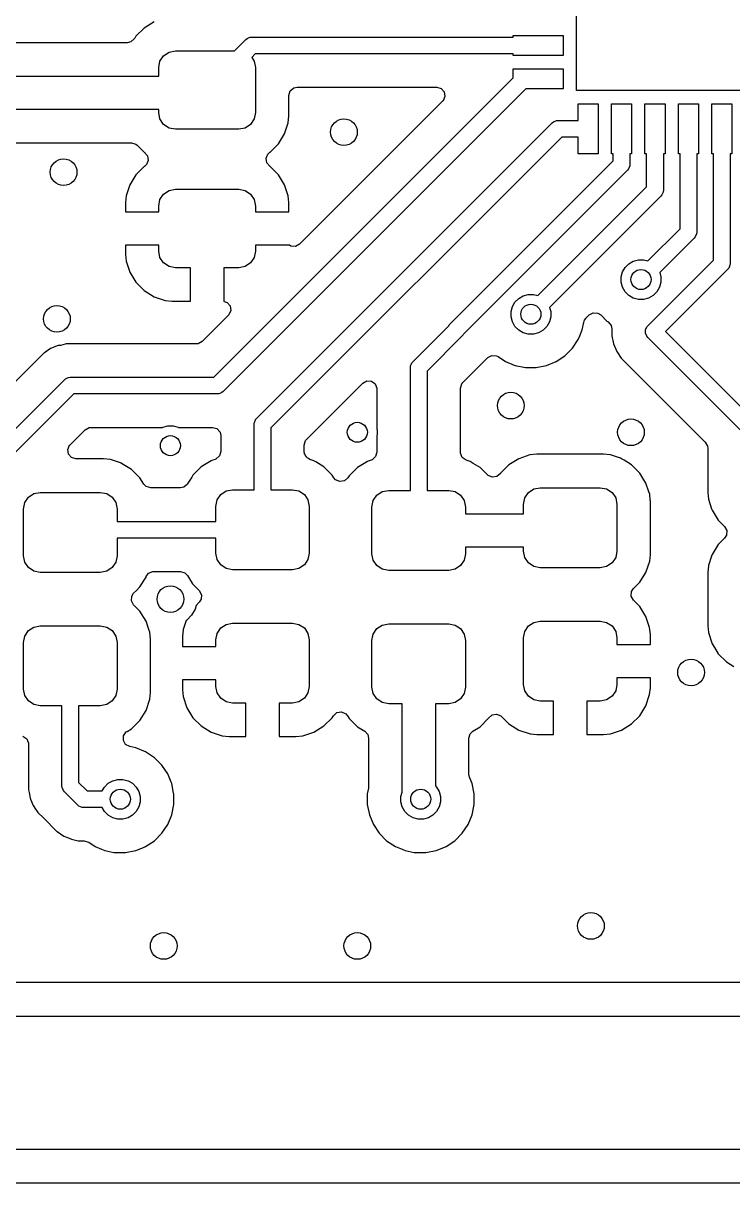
# Model space of a CAD drawing. Extents: x 2.03 to 8.88, y -5.74 to -2.97.
# Drawn here: x 7.098 to 7.517, y -4.439 to -3.755 of the extents above; entities that cross this region are included whole.
import ezdxf

# ---------------------------------------------------------------- set-up
doc = ezdxf.new("R2010")
doc.units = 0
doc.header["$MEASUREMENT"] = 0
doc.layers.add('BLACK', color=7, linetype='CONTINUOUS')

msp = doc.modelspace()

# ---------------------------------------------------------------- linework, layer by layer
at = {"layer": 'BLACK', "linetype": 'CONTINUOUS'}
for p, q in [((7.42461, -3.79429), (7.42461, -3.68209)), ((7.17542, -3.75385), (7.16954, -3.75747)), ((7.16376, -3.7638), (7.16172, -3.76564)), ((7.16402, -3.76339), (7.16376, -3.7638)), ((7.16466, -3.76236), (7.16402, -3.76339)), ((7.16954, -3.75747), (7.16466, -3.76236)), ((7.16466, -3.76236), (7.16466, -3.76236)), ((7.22959, -3.76424), (7.23034, -3.76362)), ((7.23034, -3.76362), (7.23159, -3.76311)), ((7.23034, -3.76362), (7.23034, -3.76362)), ((7.23159, -3.76311), (7.23211, -3.76289)), ((7.23211, -3.76289), (7.23307, -3.7628)), ((7.23211, -3.76289), (7.23211, -3.76289)), ((7.23307, -3.7628), (7.3872, -3.7628)), ((7.3872, -3.7628), (7.3872, -3.76181)), ((7.3872, -3.76181), (7.41673, -3.76181)), ((7.41673, -3.76181), (7.41673, -3.77362)), ((7.15961, -3.76612), (7.06874, -3.76612)), ((7.16172, -3.76564), (7.15961, -3.76612)), ((7.18423, -3.77171), (7.18799, -3.77096)), ((7.18799, -3.77096), (7.22286, -3.77096)), ((7.22286, -3.77096), (7.22959, -3.76424)), ((7.17815, -3.78081), (7.1789, -3.77704)), ((7.1789, -3.77704), (7.18103, -3.77385)), ((7.18103, -3.77385), (7.18423, -3.77171)), ((7.23511, -3.77264), (7.23297, -3.77477)), ((7.23297, -3.77477), (7.23449, -3.77704)), ((7.23449, -3.77704), (7.23524, -3.78081)), ((7.3872, -3.77264), (7.23511, -3.77264)), ((7.3872, -3.77362), (7.3872, -3.77264)), ((7.41673, -3.77362), (7.3872, -3.77362)), ((7.17815, -3.78583), (7.17815, -3.78081)), ((7.23524, -3.78081), (7.23524, -3.80738)), ((7.3872, -3.78694), (7.3872, -3.7815)), ((7.3872, -3.7815), (7.41673, -3.7815)), ((7.41673, -3.7815), (7.41673, -3.79331)), ((7.0502, -3.78583), (7.17815, -3.78583)), ((7.21056, -3.96358), (7.3872, -3.78694)), ((7.39475, -3.79331), (7.21608, -3.97198)), ((7.25494, -3.79722), (7.25572, -3.79459)), ((7.25494, -3.80935), (7.25494, -3.79722)), ((7.25572, -3.79459), (7.25779, -3.79278)), ((7.25779, -3.79278), (7.25982, -3.79234)), ((7.25982, -3.79234), (7.34215, -3.79234)), ((7.34215, -3.79234), (7.34479, -3.79312)), ((7.34479, -3.79312), (7.34659, -3.7952)), ((7.34698, -3.79792), (7.34584, -3.80042)), ((7.34659, -3.7952), (7.34698, -3.79792)), ((7.41673, -3.79331), (7.39475, -3.79331)), ((7.53681, -3.79429), (7.42461, -3.79429)), ((7.3456, -3.80068), (7.26124, -3.88504)), ((7.34584, -3.80042), (7.3456, -3.80068)), ((7.42559, -3.81201), (7.42559, -3.80217)), ((7.42559, -3.80217), (7.4374, -3.80217)), ((7.4374, -3.80217), (7.4374, -3.83169)), ((7.44528, -3.83169), (7.44528, -3.80217)), ((7.44528, -3.80217), (7.45709, -3.80217)), ((7.45709, -3.80217), (7.45709, -3.83169)), ((7.46496, -3.83169), (7.46496, -3.80217)), ((7.46496, -3.80217), (7.47677, -3.80217)), ((7.47677, -3.80217), (7.47677, -3.83169)), ((7.48465, -3.83169), (7.48465, -3.80217)), ((7.48465, -3.80217), (7.49646, -3.80217)), ((7.49646, -3.80217), (7.49646, -3.83169)), ((7.50433, -3.83169), (7.50433, -3.80217)), ((7.50433, -3.80217), (7.51614, -3.80217)), ((7.51614, -3.80217), (7.51614, -3.83169)), ((7.17815, -3.80551), (7.0502, -3.80551)), ((7.17815, -3.80738), (7.17815, -3.80551)), ((7.1789, -3.81115), (7.17815, -3.80738)), ((7.18103, -3.81434), (7.1789, -3.81115)), ((7.23449, -3.81115), (7.23235, -3.81434)), ((7.23524, -3.80738), (7.23449, -3.81115)), ((7.25453, -3.8134), (7.25494, -3.80935)), ((7.41282, -3.8121), (7.41378, -3.81201)), ((7.41378, -3.81201), (7.42559, -3.81201)), ((7.18423, -3.81648), (7.18103, -3.81434)), ((7.18799, -3.81722), (7.18423, -3.81648)), ((7.22539, -3.81722), (7.18799, -3.81722)), ((7.22916, -3.81648), (7.22539, -3.81722)), ((7.23235, -3.81434), (7.22916, -3.81648)), ((7.23589, -3.98786), (7.4103, -3.81345)), ((7.25235, -3.81995), (7.25453, -3.8134)), ((7.4103, -3.81345), (7.41105, -3.81284)), ((7.41105, -3.81284), (7.41244, -3.81226)), ((7.41105, -3.81284), (7.41105, -3.81284)), ((7.41244, -3.81226), (7.41282, -3.8121)), ((7.41282, -3.8121), (7.41282, -3.8121)), ((7.06633, -3.82522), (7.16202, -3.82522)), ((7.16202, -3.82522), (7.16466, -3.82599)), ((7.41582, -3.82185), (7.24429, -3.99338)), ((7.24873, -3.82583), (7.25235, -3.81995)), ((7.42559, -3.82185), (7.41582, -3.82185)), ((7.42559, -3.83169), (7.42559, -3.82185)), ((7.16466, -3.82599), (7.16547, -3.82665)), ((7.16547, -3.82665), (7.16954, -3.83072)), ((7.16954, -3.83072), (7.16954, -3.83072)), ((7.16954, -3.83072), (7.16967, -3.8308)), ((7.16967, -3.8308), (7.16974, -3.83088)), ((7.16974, -3.83088), (7.16976, -3.83089)), ((7.16976, -3.83089), (7.16976, -3.8309)), ((7.16976, -3.8309), (7.17151, -3.83284)), ((7.24143, -3.83435), (7.24253, -3.83182)), ((7.24253, -3.83182), (7.24371, -3.8308)), ((7.24371, -3.8308), (7.24384, -3.83072)), ((7.24384, -3.83072), (7.24873, -3.82583)), ((7.4374, -3.83169), (7.42559, -3.83169)), ((7.44626, -3.83169), (7.44528, -3.83169)), ((7.44626, -3.83576), (7.44626, -3.83169)), ((7.45709, -3.83169), (7.4561, -3.83169)), ((7.4561, -3.83169), (7.4561, -3.8378)), ((7.46594, -3.83169), (7.46496, -3.83169)), ((7.46594, -3.85111), (7.46594, -3.83169)), ((7.47677, -3.83169), (7.47579, -3.83169)), ((7.47579, -3.83169), (7.47579, -3.85315)), ((7.48563, -3.83169), (7.48465, -3.83169)), ((7.48563, -3.87591), (7.48563, -3.83169)), ((7.49646, -3.83169), (7.49547, -3.83169)), ((7.49547, -3.83169), (7.49547, -3.87795)), ((7.50531, -3.83169), (7.50433, -3.83169)), ((7.50531, -3.89442), (7.50531, -3.83169)), ((7.51614, -3.83169), (7.51516, -3.83169)), ((7.51516, -3.83169), (7.51516, -3.89646)), ((7.16955, -3.83918), (7.16467, -3.84406)), ((7.16967, -3.83911), (7.16955, -3.83918)), ((7.16955, -3.83918), (7.16955, -3.83918)), ((7.17086, -3.83808), (7.16967, -3.83911)), ((7.17195, -3.83556), (7.17086, -3.83808)), ((7.17151, -3.83284), (7.17195, -3.83556)), ((7.24187, -3.83706), (7.24143, -3.83435)), ((7.24361, -3.839), (7.24187, -3.83706)), ((7.24365, -3.83904), (7.24361, -3.839)), ((7.24361, -3.839), (7.24361, -3.839)), ((7.24371, -3.83911), (7.24365, -3.83904)), ((7.24383, -3.83918), (7.24371, -3.83911)), ((7.24871, -3.84406), (7.24383, -3.83918)), ((7.24383, -3.83918), (7.24383, -3.83918)), ((7.35006, -3.93195), (7.44626, -3.83576)), ((7.45601, -3.83876), (7.45527, -3.84053)), ((7.4561, -3.8378), (7.45601, -3.83876)), ((7.16467, -3.84406), (7.16105, -3.84994)), ((7.25234, -3.84994), (7.24871, -3.84406)), ((7.45466, -3.84128), (7.35782, -3.93812)), ((7.45527, -3.84053), (7.45466, -3.84128)), ((7.16105, -3.84994), (7.15888, -3.85649)), ((7.16105, -3.84994), (7.16105, -3.84994)), ((7.18423, -3.85341), (7.18799, -3.85266)), ((7.18799, -3.85266), (7.22539, -3.85266)), ((7.22539, -3.85266), (7.22916, -3.85341)), ((7.25451, -3.85649), (7.25234, -3.84994)), ((7.25234, -3.84994), (7.25234, -3.84994)), ((7.40171, -3.91535), (7.46594, -3.85111)), ((7.15888, -3.85649), (7.15846, -3.86053)), ((7.15888, -3.85649), (7.15888, -3.85649)), ((7.17815, -3.8625), (7.1789, -3.85873)), ((7.1789, -3.85873), (7.18103, -3.85554)), ((7.18103, -3.85554), (7.18423, -3.85341)), ((7.22916, -3.85341), (7.23235, -3.85554)), ((7.23235, -3.85554), (7.23449, -3.85873)), ((7.23449, -3.85873), (7.23524, -3.8625)), ((7.25492, -3.86053), (7.25451, -3.85649)), ((7.47435, -3.85663), (7.40867, -3.92231)), ((7.47496, -3.85588), (7.47435, -3.85663)), ((7.47558, -3.85438), (7.47496, -3.85588)), ((7.47496, -3.85588), (7.47496, -3.85588)), ((7.47569, -3.85411), (7.47558, -3.85438)), ((7.47579, -3.85315), (7.47569, -3.85411)), ((7.47569, -3.85411), (7.47569, -3.85411)), ((7.15846, -3.86053), (7.15846, -3.86594)), ((7.15846, -3.86594), (7.17815, -3.86594)), ((7.17815, -3.86594), (7.17815, -3.8625)), ((7.23524, -3.8625), (7.23524, -3.86594)), ((7.23524, -3.86594), (7.25492, -3.86594)), ((7.25492, -3.86594), (7.25492, -3.86053)), ((7.25492, -3.86053), (7.25492, -3.86053)), ((7.46667, -3.89487), (7.48563, -3.87591)), ((7.49538, -3.87891), (7.49464, -3.88069)), ((7.49547, -3.87795), (7.49538, -3.87891)), ((7.17815, -3.88563), (7.15846, -3.88563)), ((7.15846, -3.88563), (7.15846, -3.89104)), ((7.17815, -3.88907), (7.17815, -3.88563)), ((7.25525, -3.88563), (7.23524, -3.88563)), ((7.23524, -3.88563), (7.23524, -3.88907)), ((7.25608, -3.88616), (7.25525, -3.88563)), ((7.25882, -3.88636), (7.25608, -3.88616)), ((7.26124, -3.88504), (7.25882, -3.88636)), ((7.49403, -3.88143), (7.47363, -3.90183)), ((7.49464, -3.88069), (7.49403, -3.88143)), ((7.15846, -3.89104), (7.15888, -3.89509)), ((7.1789, -3.89284), (7.17815, -3.88907)), ((7.18103, -3.89603), (7.1789, -3.89284)), ((7.23449, -3.89284), (7.23235, -3.89603)), ((7.23524, -3.88907), (7.23449, -3.89284)), ((7.15888, -3.89509), (7.16105, -3.90164)), ((7.18423, -3.89817), (7.18103, -3.89603)), ((7.18799, -3.89892), (7.18423, -3.89817)), ((7.19685, -3.89892), (7.18799, -3.89892)), ((7.19685, -3.9186), (7.19685, -3.89892)), ((7.22539, -3.89892), (7.21654, -3.89892)), ((7.21654, -3.89892), (7.21654, -3.9186)), ((7.22916, -3.89817), (7.22539, -3.89892)), ((7.23235, -3.89603), (7.22916, -3.89817)), ((7.45169, -3.90139), (7.45323, -3.89872)), ((7.45323, -3.89872), (7.45541, -3.89654)), ((7.45541, -3.89654), (7.45808, -3.89499)), ((7.45808, -3.89499), (7.46106, -3.8942)), ((7.46106, -3.8942), (7.46414, -3.8942)), ((7.46414, -3.8942), (7.46667, -3.89487)), ((7.4666, -3.93313), (7.50531, -3.89442)), ((7.51372, -3.89994), (7.47704, -3.93661)), ((7.51433, -3.89919), (7.51372, -3.89994)), ((7.51506, -3.89742), (7.51433, -3.89919)), ((7.51516, -3.89646), (7.51506, -3.89742)), ((7.51506, -3.89742), (7.51506, -3.89742)), ((7.16105, -3.90164), (7.16105, -3.90164)), ((7.16105, -3.90164), (7.16467, -3.90751)), ((7.16467, -3.90751), (7.16955, -3.91239)), ((7.45089, -3.90436), (7.45169, -3.90139)), ((7.45089, -3.90745), (7.45089, -3.90436)), ((7.45169, -3.91043), (7.45089, -3.90745)), ((7.47431, -3.90745), (7.47351, -3.91043)), ((7.47363, -3.90183), (7.47431, -3.90436)), ((7.47431, -3.90436), (7.47431, -3.90745)), ((7.16955, -3.91239), (7.17543, -3.91602)), ((7.39312, -3.91547), (7.3961, -3.91467)), ((7.3961, -3.91467), (7.39918, -3.91467)), ((7.39918, -3.91467), (7.40171, -3.91535)), ((7.45323, -3.9131), (7.45169, -3.91043)), ((7.45541, -3.91528), (7.45323, -3.9131)), ((7.47197, -3.9131), (7.46979, -3.91528)), ((7.47351, -3.91043), (7.47197, -3.9131)), ((7.17543, -3.91602), (7.17543, -3.91602)), ((7.17543, -3.91602), (7.18198, -3.91819)), ((7.18198, -3.91819), (7.18198, -3.91819)), ((7.18198, -3.91819), (7.18602, -3.9186)), ((7.18602, -3.9186), (7.19685, -3.9186)), ((7.19685, -3.9186), (7.19685, -3.9186)), ((7.21654, -3.9186), (7.2168, -3.91887)), ((7.2168, -3.91887), (7.21853, -3.91938)), ((7.21853, -3.91938), (7.22033, -3.92146)), ((7.22033, -3.92146), (7.22072, -3.92418)), ((7.38673, -3.92186), (7.38827, -3.91919)), ((7.38827, -3.91919), (7.39045, -3.91701)), ((7.39045, -3.91701), (7.39312, -3.91547)), ((7.45808, -3.91682), (7.45541, -3.91528)), ((7.46106, -3.91762), (7.45808, -3.91682)), ((7.46414, -3.91762), (7.46106, -3.91762)), ((7.46712, -3.91682), (7.46414, -3.91762)), ((7.46979, -3.91528), (7.46712, -3.91682)), ((7.21934, -3.92694), (7.20383, -3.94245)), ((7.21958, -3.92668), (7.21934, -3.92694)), ((7.22072, -3.92418), (7.21958, -3.92668)), ((7.38593, -3.92484), (7.38673, -3.92186)), ((7.38593, -3.92792), (7.38593, -3.92484)), ((7.38673, -3.9309), (7.38593, -3.92792)), ((7.40935, -3.92792), (7.40855, -3.9309)), ((7.40867, -3.92231), (7.40935, -3.92484)), ((7.40935, -3.92484), (7.40935, -3.92792)), ((7.43015, -3.92869), (7.43203, -3.92681)), ((7.43203, -3.92681), (7.43444, -3.92549)), ((7.43444, -3.92549), (7.43719, -3.92569)), ((7.43719, -3.92569), (7.43893, -3.92681)), ((7.43893, -3.92681), (7.44251, -3.93039)), ((7.32802, -3.95439), (7.34927, -3.93314)), ((7.34927, -3.93314), (7.34945, -3.9327)), ((7.34945, -3.9327), (7.35006, -3.93195)), ((7.34945, -3.9327), (7.34945, -3.9327)), ((7.38827, -3.93357), (7.38673, -3.9309)), ((7.39045, -3.93575), (7.38827, -3.93357)), ((7.40701, -3.93357), (7.40483, -3.93575)), ((7.40855, -3.9309), (7.40701, -3.93357)), ((7.42794, -3.93557), (7.42881, -3.93119)), ((7.42881, -3.93119), (7.42916, -3.93053)), ((7.42916, -3.93053), (7.42932, -3.92981)), ((7.42932, -3.92981), (7.43005, -3.92882)), ((7.43005, -3.92882), (7.43009, -3.92875)), ((7.43009, -3.92875), (7.43015, -3.92869)), ((7.44251, -3.93039), (7.44251, -3.93039)), ((7.44251, -3.93039), (7.44328, -3.9309)), ((7.44328, -3.9309), (7.44505, -3.93301)), ((7.44505, -3.93301), (7.44545, -3.93496)), ((7.44545, -3.93496), (7.44545, -3.93904)), ((7.46525, -3.93565), (7.46599, -3.93388)), ((7.46599, -3.93388), (7.4666, -3.93313)), ((7.35702, -3.93931), (7.33642, -3.95991)), ((7.35764, -3.93856), (7.35702, -3.93931)), ((7.35782, -3.93812), (7.35764, -3.93856)), ((7.39312, -3.93729), (7.39045, -3.93575)), ((7.3961, -3.93809), (7.39312, -3.93729)), ((7.39918, -3.93809), (7.3961, -3.93809)), ((7.40216, -3.93729), (7.39918, -3.93809)), ((7.40483, -3.93575), (7.40216, -3.93729)), ((7.42212, -3.94647), (7.42557, -3.94131)), ((7.42557, -3.94131), (7.4256, -3.94124)), ((7.4256, -3.94124), (7.42651, -3.93904)), ((7.42651, -3.93904), (7.42794, -3.93557)), ((7.44545, -3.93904), (7.4464, -3.9438)), ((7.46525, -3.93757), (7.46525, -3.93565)), ((7.46599, -3.93935), (7.46525, -3.93757)), ((7.4666, -3.94009), (7.46599, -3.93935)), ((7.52333, -3.99682), (7.4666, -3.94009)), ((7.47704, -3.93661), (7.53255, -3.99213)), ((7.11432, -3.94668), (7.11074, -3.94907)), ((7.1188, -3.94482), (7.11432, -3.94668)), ((7.11919, -3.94475), (7.1188, -3.94482)), ((7.12017, -3.94475), (7.11919, -3.94475)), ((7.12298, -3.94399), (7.12017, -3.94475)), ((7.12356, -3.94388), (7.12298, -3.94399)), ((7.20038, -3.94388), (7.12356, -3.94388)), ((7.20141, -3.94377), (7.20038, -3.94388)), ((7.20383, -3.94245), (7.20141, -3.94377)), ((7.41773, -3.95086), (7.42212, -3.94647)), ((7.4464, -3.9438), (7.4464, -3.9438)), ((7.4464, -3.9438), (7.44826, -3.94828)), ((7.44826, -3.94828), (7.44826, -3.94828)), ((7.44826, -3.94828), (7.45095, -3.95231)), ((7.11029, -3.94938), (7.04881, -4.01085)), ((7.11074, -3.94907), (7.11029, -3.94938)), ((7.11029, -3.94938), (7.11029, -3.94938)), ((7.11074, -3.94907), (7.11074, -3.94907)), ((7.327, -3.95611), (7.3274, -3.95514)), ((7.3274, -3.95514), (7.32802, -3.95439)), ((7.3274, -3.95514), (7.3274, -3.95514)), ((7.36454, -3.95965), (7.37219, -3.952)), ((7.37219, -3.952), (7.37461, -3.95069)), ((7.37461, -3.95069), (7.37735, -3.95088)), ((7.37735, -3.95088), (7.37836, -3.9514)), ((7.37836, -3.9514), (7.38271, -3.95431)), ((7.38271, -3.95431), (7.38271, -3.95431)), ((7.38271, -3.95431), (7.38786, -3.95644)), ((7.40683, -3.95668), (7.41257, -3.95431)), ((7.41257, -3.95431), (7.41773, -3.95086)), ((7.45095, -3.95231), (7.45095, -3.95231)), ((7.45095, -3.95231), (7.50052, -4.00188)), ((7.32657, -3.95787), (7.32667, -3.95691)), ((7.32657, -4.03031), (7.32657, -3.95787)), ((7.32667, -3.95691), (7.3267, -3.95685)), ((7.3267, -3.95685), (7.327, -3.95611)), ((7.33642, -3.95991), (7.33642, -4.03031)), ((7.35755, -3.96664), (7.36454, -3.95965)), ((7.38786, -3.95644), (7.38844, -3.95668)), ((7.38844, -3.95668), (7.39453, -3.95789)), ((7.39453, -3.95789), (7.39453, -3.95789)), ((7.39453, -3.95789), (7.39453, -3.95789)), ((7.39453, -3.95789), (7.40074, -3.95789)), ((7.40074, -3.95789), (7.40683, -3.95668)), ((7.40074, -3.95789), (7.40074, -3.95789)), ((7.05554, -4.03199), (7.1225, -3.96502)), ((7.1225, -3.96502), (7.12325, -3.96441)), ((7.12325, -3.96441), (7.12429, -3.96398)), ((7.12325, -3.96441), (7.12325, -3.96441)), ((7.12429, -3.96398), (7.12502, -3.96368)), ((7.12502, -3.96368), (7.12598, -3.96358)), ((7.12502, -3.96368), (7.12502, -3.96368)), ((7.12598, -3.96358), (7.21056, -3.96358)), ((7.26543, -4.00011), (7.29854, -3.967)), ((7.29854, -3.967), (7.30095, -3.96568)), ((7.30095, -3.96568), (7.30369, -3.96588)), ((7.30369, -3.96588), (7.3059, -3.96753)), ((7.3059, -3.96753), (7.30686, -3.9701)), ((7.35612, -3.9701), (7.3569, -3.96746)), ((7.3569, -3.96746), (7.35755, -3.96664)), ((7.12802, -3.97343), (7.06753, -4.03391)), ((7.2126, -3.97343), (7.12802, -3.97343)), ((7.21356, -3.97333), (7.2126, -3.97343)), ((7.2141, -3.9731), (7.21356, -3.97333)), ((7.21356, -3.97333), (7.21356, -3.97333)), ((7.21533, -3.9726), (7.2141, -3.9731)), ((7.21608, -3.97198), (7.21533, -3.9726)), ((7.21533, -3.9726), (7.21533, -3.9726)), ((7.30686, -3.9701), (7.30687, -3.97045)), ((7.30687, -3.97045), (7.30687, -3.99409)), ((7.35612, -4.00779), (7.35612, -3.9701)), ((7.23455, -3.99035), (7.23495, -3.98939)), ((7.23495, -3.98939), (7.23528, -3.9886)), ((7.23528, -3.9886), (7.23589, -3.98786)), ((7.23528, -3.9886), (7.23528, -3.9886)), ((7.12586, -4.00346), (7.13475, -3.99456)), ((7.13475, -3.99456), (7.13717, -3.99324)), ((7.13717, -3.99324), (7.13821, -3.99313)), ((7.13821, -3.99313), (7.18034, -3.99313)), ((7.18034, -3.99313), (7.18052, -3.99303)), ((7.18052, -3.99303), (7.1835, -3.99223)), ((7.1835, -3.99223), (7.18658, -3.99223)), ((7.18658, -3.99223), (7.18956, -3.99303)), ((7.18956, -3.99303), (7.18974, -3.99313)), ((7.18974, -3.99313), (7.20986, -3.99313)), ((7.20986, -3.99313), (7.2125, -3.9939)), ((7.2125, -3.9939), (7.2143, -3.99598)), ((7.2143, -3.99598), (7.21474, -3.99801)), ((7.23445, -3.99134), (7.23454, -3.99038)), ((7.23445, -4.02992), (7.23445, -3.99134)), ((7.23454, -3.99038), (7.23455, -3.99035)), ((7.24429, -3.99338), (7.24429, -4.02992)), ((7.30687, -3.99409), (7.30699, -3.99452)), ((7.30699, -3.99452), (7.30699, -3.9976)), ((7.12562, -4.00371), (7.12586, -4.00346)), ((7.21474, -3.99801), (7.21474, -4.0074)), ((7.264, -4.00356), (7.26477, -4.00092)), ((7.264, -4.0074), (7.264, -4.00356)), ((7.26477, -4.00092), (7.26543, -4.00011)), ((7.30699, -3.9976), (7.30687, -3.99804)), ((7.30687, -3.99804), (7.30687, -4.00779)), ((7.50052, -4.00188), (7.50184, -4.0043)), ((7.12448, -4.00621), (7.12562, -4.00371)), ((7.12487, -4.00894), (7.12448, -4.00621)), ((7.12667, -4.01102), (7.12487, -4.00894)), ((7.21397, -4.01004), (7.21189, -4.01184)), ((7.21474, -4.0074), (7.21397, -4.01004)), ((7.26402, -4.00793), (7.264, -4.0074)), ((7.2641, -4.0081), (7.26402, -4.00793)), ((7.26419, -4.00878), (7.2641, -4.0081)), ((7.26471, -4.00958), (7.26419, -4.00878)), ((7.26508, -4.01047), (7.26471, -4.00958)), ((7.26544, -4.01072), (7.26508, -4.01047)), ((7.3061, -4.01043), (7.30402, -4.01224)), ((7.30687, -4.00779), (7.3061, -4.01043)), ((7.35615, -4.00832), (7.35612, -4.00779)), ((7.35721, -4.01086), (7.35615, -4.00832)), ((7.39713, -4.00945), (7.39058, -4.01162)), ((7.40118, -4.00904), (7.39713, -4.00945)), ((7.39713, -4.00945), (7.39713, -4.00945)), ((7.44055, -4.00904), (7.40118, -4.00904)), ((7.40118, -4.00904), (7.40118, -4.00904)), ((7.4446, -4.00945), (7.44055, -4.00904)), ((7.45048, -4.0114), (7.4446, -4.00945)), ((7.4446, -4.00945), (7.4446, -4.00945)), ((7.50184, -4.0043), (7.50195, -4.00533)), ((7.50195, -4.00533), (7.50195, -4.0315)), ((7.12931, -4.01179), (7.12667, -4.01102)), ((7.14567, -4.01179), (7.12931, -4.01179)), ((7.14972, -4.0122), (7.14567, -4.01179)), ((7.14567, -4.01179), (7.14567, -4.01179)), ((7.15622, -4.01436), (7.14972, -4.0122)), ((7.14972, -4.0122), (7.14972, -4.0122)), ((7.15627, -4.01438), (7.15622, -4.01436)), ((7.15726, -4.01498), (7.15627, -4.01438)), ((7.15627, -4.01438), (7.15627, -4.01438)), ((7.16215, -4.018), (7.15726, -4.01498)), ((7.2032, -4.01643), (7.19832, -4.02131)), ((7.20908, -4.0128), (7.2032, -4.01643)), ((7.21011, -4.01246), (7.20908, -4.0128)), ((7.20908, -4.0128), (7.20908, -4.0128)), ((7.2114, -4.01203), (7.21011, -4.01246)), ((7.21189, -4.01184), (7.2114, -4.01203)), ((7.26568, -4.01109), (7.26544, -4.01072)), ((7.26655, -4.01149), (7.26568, -4.01109)), ((7.26734, -4.01203), (7.26655, -4.01149)), ((7.26966, -4.0128), (7.26734, -4.01203)), ((7.27075, -4.01348), (7.26966, -4.0128)), ((7.26966, -4.0128), (7.26966, -4.0128)), ((7.26966, -4.0128), (7.26966, -4.0128)), ((7.27554, -4.01643), (7.27075, -4.01348)), ((7.28042, -4.02131), (7.27554, -4.01643)), ((7.27554, -4.01643), (7.27554, -4.01643)), ((7.29533, -4.01682), (7.29044, -4.02171)), ((7.30121, -4.0132), (7.29533, -4.01682)), ((7.30174, -4.01302), (7.30121, -4.0132)), ((7.30121, -4.0132), (7.30121, -4.0132)), ((7.30352, -4.01243), (7.30174, -4.01302)), ((7.30402, -4.01224), (7.30352, -4.01243)), ((7.35947, -4.01243), (7.35721, -4.01086)), ((7.36178, -4.0132), (7.35947, -4.01243)), ((7.3637, -4.01438), (7.36178, -4.0132)), ((7.36178, -4.0132), (7.36178, -4.0132)), ((7.36178, -4.0132), (7.36178, -4.0132)), ((7.36766, -4.01682), (7.3637, -4.01438)), ((7.37208, -4.02123), (7.36766, -4.01682)), ((7.36766, -4.01682), (7.36766, -4.01682)), ((7.3847, -4.01525), (7.37981, -4.02013)), ((7.39058, -4.01162), (7.3847, -4.01525)), ((7.39058, -4.01162), (7.39058, -4.01162)), ((7.45115, -4.01162), (7.45048, -4.0114)), ((7.45274, -4.0126), (7.45115, -4.01162)), ((7.45115, -4.01162), (7.45115, -4.01162)), ((7.45703, -4.01525), (7.45274, -4.0126)), ((7.46192, -4.02013), (7.45703, -4.01525)), ((7.16704, -4.02289), (7.16215, -4.018)), ((7.16932, -4.0266), (7.16704, -4.02289)), ((7.1976, -4.02248), (7.19538, -4.02608)), ((7.19832, -4.02131), (7.1976, -4.02248)), ((7.2814, -4.0229), (7.28042, -4.02131)), ((7.28042, -4.02131), (7.28042, -4.02131)), ((7.28243, -4.02408), (7.2814, -4.0229)), ((7.28495, -4.02518), (7.28243, -4.02408)), ((7.28971, -4.0229), (7.28766, -4.02474)), ((7.29044, -4.02171), (7.28971, -4.0229)), ((7.3724, -4.02153), (7.37208, -4.02123)), ((7.37492, -4.02263), (7.3724, -4.02153)), ((7.37764, -4.02218), (7.37492, -4.02263)), ((7.37968, -4.02035), (7.37764, -4.02218)), ((7.37981, -4.02013), (7.37968, -4.02035)), ((7.37981, -4.02013), (7.37981, -4.02013)), ((7.46554, -4.02601), (7.46192, -4.02013)), ((7.17084, -4.02814), (7.16932, -4.0266)), ((7.17348, -4.02892), (7.17084, -4.02814)), ((7.1909, -4.02892), (7.17348, -4.02892)), ((7.19301, -4.02844), (7.1909, -4.02892)), ((7.19506, -4.0266), (7.19301, -4.02844)), ((7.19538, -4.02608), (7.19506, -4.0266)), ((7.21469, -4.0328), (7.21789, -4.03067)), ((7.21789, -4.03067), (7.22165, -4.02992)), ((7.22165, -4.02992), (7.23445, -4.02992)), ((7.24429, -4.02992), (7.25709, -4.02992)), ((7.25709, -4.02992), (7.26085, -4.03067)), ((7.26085, -4.03067), (7.26405, -4.0328)), ((7.28766, -4.02474), (7.28495, -4.02518)), ((7.31001, -4.03106), (7.31378, -4.03031)), ((7.31378, -4.03031), (7.32657, -4.03031)), ((7.33642, -4.03031), (7.34921, -4.03031)), ((7.34921, -4.03031), (7.35298, -4.03106)), ((7.39619, -4.03162), (7.39938, -4.02949)), ((7.39938, -4.02949), (7.40315, -4.02874)), ((7.40315, -4.02874), (7.43858, -4.02874)), ((7.43858, -4.02874), (7.44235, -4.02949)), ((7.44235, -4.02949), (7.44554, -4.03162)), ((7.46723, -4.0311), (7.46554, -4.02601)), ((7.09843, -4.04134), (7.09917, -4.03757)), ((7.09917, -4.03757), (7.10131, -4.03438)), ((7.10131, -4.03438), (7.1045, -4.03225)), ((7.1045, -4.03225), (7.10827, -4.0315)), ((7.10827, -4.0315), (7.1437, -4.0315)), ((7.1437, -4.0315), (7.14747, -4.03225)), ((7.14747, -4.03225), (7.15066, -4.03438)), ((7.15066, -4.03438), (7.15279, -4.03757)), ((7.15279, -4.03757), (7.15354, -4.04134)), ((7.21181, -4.03976), (7.21256, -4.036)), ((7.21256, -4.036), (7.21469, -4.0328)), ((7.26405, -4.0328), (7.26618, -4.036)), ((7.26618, -4.036), (7.26693, -4.03976)), ((7.30394, -4.04016), (7.30469, -4.03639)), ((7.30469, -4.03639), (7.30682, -4.0332)), ((7.30682, -4.0332), (7.31001, -4.03106)), ((7.35298, -4.03106), (7.35617, -4.0332)), ((7.35617, -4.0332), (7.35831, -4.03639)), ((7.35831, -4.03639), (7.35906, -4.04016)), ((7.39331, -4.03858), (7.39406, -4.03482)), ((7.39406, -4.03482), (7.39619, -4.03162)), ((7.44554, -4.03162), (7.44768, -4.03482)), ((7.44768, -4.03482), (7.44843, -4.03858)), ((7.46772, -4.03257), (7.46723, -4.0311)), ((7.46808, -4.03608), (7.46772, -4.03257)), ((7.46772, -4.03257), (7.46772, -4.03257)), ((7.46813, -4.03661), (7.46808, -4.03608)), ((7.46813, -4.06811), (7.46813, -4.03661)), ((7.50195, -4.0315), (7.50195, -4.0315)), ((7.50195, -4.0315), (7.50236, -4.03554)), ((7.50236, -4.03554), (7.50236, -4.03554)), ((7.50236, -4.03554), (7.50423, -4.04118)), ((7.09843, -4.0689), (7.09843, -4.04134)), ((7.15354, -4.04134), (7.15354, -4.04862)), ((7.21181, -4.04862), (7.21181, -4.03976)), ((7.26693, -4.03976), (7.26693, -4.06732)), ((7.30394, -4.06772), (7.30394, -4.04016)), ((7.35906, -4.04016), (7.35906, -4.04409)), ((7.35906, -4.04409), (7.39331, -4.04409)), ((7.39331, -4.04409), (7.39331, -4.03858)), ((7.44843, -4.03858), (7.44843, -4.06614)), ((7.50423, -4.04118), (7.50453, -4.0421)), ((7.50453, -4.0421), (7.50816, -4.04798)), ((7.15354, -4.04862), (7.21181, -4.04862)), ((7.50816, -4.04798), (7.50816, -4.04798)), ((7.50816, -4.04798), (7.51185, -4.05167)), ((7.51185, -4.05167), (7.51317, -4.05408)), ((7.51297, -4.05682), (7.51185, -4.05857)), ((7.51317, -4.05408), (7.51297, -4.05682)), ((7.21181, -4.05846), (7.15354, -4.05846)), ((7.15354, -4.05846), (7.15354, -4.0689)), ((7.21181, -4.06732), (7.21181, -4.05846)), ((7.39331, -4.06378), (7.35906, -4.06378)), ((7.35906, -4.06378), (7.35906, -4.06772)), ((7.39331, -4.06614), (7.39331, -4.06378)), ((7.50816, -4.06226), (7.50453, -4.06814)), ((7.51185, -4.05857), (7.50816, -4.06226)), ((7.09917, -4.07266), (7.09843, -4.0689)), ((7.15354, -4.0689), (7.15279, -4.07266)), ((7.21256, -4.07109), (7.21181, -4.06732)), ((7.21469, -4.07428), (7.21256, -4.07109)), ((7.26618, -4.07109), (7.26405, -4.07428)), ((7.26693, -4.06732), (7.26618, -4.07109)), ((7.30469, -4.07148), (7.30394, -4.06772)), ((7.30682, -4.07468), (7.30469, -4.07148)), ((7.35831, -4.07148), (7.35617, -4.07468)), ((7.35906, -4.06772), (7.35831, -4.07148)), ((7.39406, -4.06991), (7.39331, -4.06614)), ((7.39619, -4.0731), (7.39406, -4.06991)), ((7.44768, -4.06991), (7.44554, -4.0731)), ((7.44843, -4.06614), (7.44768, -4.06991)), ((7.46772, -4.07216), (7.46813, -4.06811)), ((7.5042, -4.06914), (7.50236, -4.07469)), ((7.50453, -4.06814), (7.5042, -4.06914)), ((7.50453, -4.06814), (7.50453, -4.06814)), ((7.10131, -4.07586), (7.09917, -4.07266)), ((7.1045, -4.07799), (7.10131, -4.07586)), ((7.10827, -4.07874), (7.1045, -4.07799)), ((7.1437, -4.07874), (7.10827, -4.07874)), ((7.14747, -4.07799), (7.1437, -4.07874)), ((7.15066, -4.07586), (7.14747, -4.07799)), ((7.15279, -4.07266), (7.15066, -4.07586)), ((7.17221, -4.07925), (7.17475, -4.0782)), ((7.17475, -4.0782), (7.17528, -4.07817)), ((7.17528, -4.07817), (7.1909, -4.07817)), ((7.1909, -4.07817), (7.19354, -4.07894)), ((7.19354, -4.07894), (7.19506, -4.08049)), ((7.21789, -4.07642), (7.21469, -4.07428)), ((7.22165, -4.07717), (7.21789, -4.07642)), ((7.25709, -4.07717), (7.22165, -4.07717)), ((7.26085, -4.07642), (7.25709, -4.07717)), ((7.26405, -4.07428), (7.26085, -4.07642)), ((7.31001, -4.07681), (7.30682, -4.07468)), ((7.31378, -4.07756), (7.31001, -4.07681)), ((7.34921, -4.07756), (7.31378, -4.07756)), ((7.35298, -4.07681), (7.34921, -4.07756)), ((7.35617, -4.07468), (7.35298, -4.07681)), ((7.39938, -4.07524), (7.39619, -4.0731)), ((7.40315, -4.07598), (7.39938, -4.07524)), ((7.43858, -4.07598), (7.40315, -4.07598)), ((7.44235, -4.07524), (7.43858, -4.07598)), ((7.44554, -4.0731), (7.44235, -4.07524)), ((7.46192, -4.08459), (7.46554, -4.07871)), ((7.46554, -4.07871), (7.46772, -4.07216)), ((7.50236, -4.07469), (7.50195, -4.07874)), ((7.50195, -4.07874), (7.50195, -4.11024)), ((7.50236, -4.07469), (7.50236, -4.07469)), ((7.50236, -4.07469), (7.50236, -4.07469)), ((7.16704, -4.08735), (7.17066, -4.08147)), ((7.17066, -4.08147), (7.17078, -4.08121)), ((7.17066, -4.08147), (7.17066, -4.08147)), ((7.17078, -4.08121), (7.17084, -4.08124)), ((7.17084, -4.08124), (7.17221, -4.07925)), ((7.19506, -4.08049), (7.19816, -4.08552)), ((7.19816, -4.08552), (7.19832, -4.08577)), ((7.19832, -4.08577), (7.20202, -4.08948)), ((7.45822, -4.08829), (7.46192, -4.08459)), ((7.16223, -4.09278), (7.16335, -4.09104)), ((7.16335, -4.09104), (7.16501, -4.08937)), ((7.16501, -4.08937), (7.16704, -4.08735)), ((7.20202, -4.08948), (7.20334, -4.09189)), ((7.20334, -4.09189), (7.20314, -4.09463)), ((7.4569, -4.09278), (7.45709, -4.09004)), ((7.45709, -4.09004), (7.45822, -4.08829)), ((7.16203, -4.09553), (7.16223, -4.09278)), ((7.16335, -4.09794), (7.16203, -4.09553)), ((7.16704, -4.10163), (7.16335, -4.09794)), ((7.20021, -4.09819), (7.19959, -4.10051)), ((7.20202, -4.09638), (7.20021, -4.09819)), ((7.20314, -4.09463), (7.20202, -4.09638)), ((7.45822, -4.0952), (7.4569, -4.09278)), ((7.4619, -4.09888), (7.45822, -4.0952)), ((7.46553, -4.10476), (7.4619, -4.09888)), ((7.17066, -4.10751), (7.16704, -4.10163)), ((7.19753, -4.10407), (7.19463, -4.10698)), ((7.19959, -4.10051), (7.19753, -4.10407)), ((7.4677, -4.11131), (7.46553, -4.10476)), ((7.46553, -4.10476), (7.46553, -4.10476)), ((7.09917, -4.11631), (7.10131, -4.11312)), ((7.10131, -4.11312), (7.1045, -4.11099)), ((7.1045, -4.11099), (7.10827, -4.11024)), ((7.10827, -4.11024), (7.1437, -4.11024)), ((7.1437, -4.11024), (7.14747, -4.11099)), ((7.14747, -4.11099), (7.15066, -4.11312)), ((7.15066, -4.11312), (7.15279, -4.11631)), ((7.17231, -4.11248), (7.17066, -4.10751)), ((7.17283, -4.11406), (7.17231, -4.11248)), ((7.19254, -4.11249), (7.19213, -4.11654)), ((7.1943, -4.10717), (7.19254, -4.11249)), ((7.19254, -4.11249), (7.19254, -4.11249)), ((7.19463, -4.10698), (7.1943, -4.10717)), ((7.21256, -4.11474), (7.21469, -4.11154)), ((7.21469, -4.11154), (7.21789, -4.10941)), ((7.21789, -4.10941), (7.22165, -4.10866)), ((7.22165, -4.10866), (7.25709, -4.10866)), ((7.25709, -4.10866), (7.26085, -4.10941)), ((7.26085, -4.10941), (7.26405, -4.11154)), ((7.26405, -4.11154), (7.26618, -4.11474)), ((7.30469, -4.11513), (7.30682, -4.11194)), ((7.30682, -4.11194), (7.31001, -4.1098)), ((7.31001, -4.1098), (7.31378, -4.10906)), ((7.31378, -4.10906), (7.34921, -4.10906)), ((7.34921, -4.10906), (7.35298, -4.1098)), ((7.35298, -4.1098), (7.35617, -4.11194)), ((7.35617, -4.11194), (7.35831, -4.11513)), ((7.39406, -4.11356), (7.39619, -4.11036)), ((7.39619, -4.11036), (7.39938, -4.10823)), ((7.39938, -4.10823), (7.40315, -4.10748)), ((7.40315, -4.10748), (7.43858, -4.10748)), ((7.43858, -4.10748), (7.44235, -4.10823)), ((7.44235, -4.10823), (7.44554, -4.11036)), ((7.44554, -4.11036), (7.44768, -4.11356)), ((7.46811, -4.11535), (7.4677, -4.11131)), ((7.50195, -4.11024), (7.50195, -4.11024)), ((7.50195, -4.11024), (7.50236, -4.11428)), ((7.09843, -4.12008), (7.09917, -4.11631)), ((7.15279, -4.11631), (7.15354, -4.12008)), ((7.17325, -4.11811), (7.17283, -4.11406)), ((7.17283, -4.11406), (7.17283, -4.11406)), ((7.17325, -4.13386), (7.17325, -4.11811)), ((7.17325, -4.11811), (7.17325, -4.11811)), ((7.19213, -4.11654), (7.19213, -4.12244)), ((7.21181, -4.1185), (7.21256, -4.11474)), ((7.21181, -4.12244), (7.21181, -4.1185)), ((7.26618, -4.11474), (7.26693, -4.1185)), ((7.26693, -4.1185), (7.26693, -4.14606)), ((7.30394, -4.1189), (7.30469, -4.11513)), ((7.30394, -4.14646), (7.30394, -4.1189)), ((7.35831, -4.11513), (7.35906, -4.1189)), ((7.35906, -4.1189), (7.35906, -4.14646)), ((7.39331, -4.11732), (7.39406, -4.11356)), ((7.39331, -4.14488), (7.39331, -4.11732)), ((7.44768, -4.11356), (7.44843, -4.11732)), ((7.44843, -4.11732), (7.44843, -4.12126)), ((7.46811, -4.11536), (7.46811, -4.11535)), ((7.46811, -4.12126), (7.46811, -4.11536)), ((7.50236, -4.11428), (7.50236, -4.11428)), ((7.50236, -4.11428), (7.50453, -4.12084)), ((7.09843, -4.14764), (7.09843, -4.12008)), ((7.15354, -4.12008), (7.15354, -4.14764)), ((7.19213, -4.12244), (7.21181, -4.12244)), ((7.44843, -4.12126), (7.46811, -4.12126)), ((7.50453, -4.12084), (7.50453, -4.12084)), ((7.50453, -4.12084), (7.50591, -4.12307)), ((7.50591, -4.12307), (7.50816, -4.12672)), ((7.50816, -4.12672), (7.51305, -4.1316)), ((7.51305, -4.1316), (7.51735, -4.13426)), ((7.17325, -4.14803), (7.17325, -4.13386)), ((7.21181, -4.14213), (7.19213, -4.14213)), ((7.19213, -4.14213), (7.19213, -4.14803)), ((7.21181, -4.14606), (7.21181, -4.14213)), ((7.21256, -4.14983), (7.21181, -4.14606)), ((7.26693, -4.14606), (7.26618, -4.14983)), ((7.30469, -4.15022), (7.30394, -4.14646)), ((7.35906, -4.14646), (7.35831, -4.15022)), ((7.39406, -4.14865), (7.39331, -4.14488)), ((7.44843, -4.14488), (7.44768, -4.14865)), ((7.46811, -4.14094), (7.44843, -4.14094)), ((7.44843, -4.14094), (7.44843, -4.14488)), ((7.4677, -4.15089), (7.46811, -4.14685)), ((7.46811, -4.14685), (7.46811, -4.14094)), ((7.46811, -4.14685), (7.46811, -4.14685)), ((7.09917, -4.1514), (7.09843, -4.14764)), ((7.10131, -4.1546), (7.09917, -4.1514)), ((7.15279, -4.1514), (7.15066, -4.1546)), ((7.15354, -4.14764), (7.15279, -4.1514)), ((7.17066, -4.16021), (7.17283, -4.15365)), ((7.17283, -4.15365), (7.17325, -4.14961)), ((7.17325, -4.14961), (7.17325, -4.14803)), ((7.19213, -4.14803), (7.19254, -4.15207)), ((7.19254, -4.15207), (7.19471, -4.15863)), ((7.21469, -4.15302), (7.21256, -4.14983)), ((7.21789, -4.15516), (7.21469, -4.15302)), ((7.26405, -4.15302), (7.26085, -4.15516)), ((7.26618, -4.14983), (7.26405, -4.15302)), ((7.30682, -4.15342), (7.30469, -4.15022)), ((7.31001, -4.15555), (7.30682, -4.15342)), ((7.35617, -4.15342), (7.35298, -4.15555)), ((7.35831, -4.15022), (7.35617, -4.15342)), ((7.39619, -4.15184), (7.39406, -4.14865)), ((7.39938, -4.15398), (7.39619, -4.15184)), ((7.40315, -4.15472), (7.39938, -4.15398)), ((7.44235, -4.15398), (7.43858, -4.15472)), ((7.44554, -4.15184), (7.44235, -4.15398)), ((7.44768, -4.14865), (7.44554, -4.15184)), ((7.46553, -4.15745), (7.4677, -4.15089)), ((7.4677, -4.15089), (7.4677, -4.15089)), ((7.1045, -4.15673), (7.10131, -4.1546)), ((7.10827, -4.15748), (7.1045, -4.15673)), ((7.12106, -4.15748), (7.10827, -4.15748)), ((7.12106, -4.20472), (7.12106, -4.15748)), ((7.1437, -4.15748), (7.13091, -4.15748)), ((7.13091, -4.15748), (7.13091, -4.20269)), ((7.14747, -4.15673), (7.1437, -4.15748)), ((7.15066, -4.1546), (7.14747, -4.15673)), ((7.16704, -4.16609), (7.17066, -4.16021)), ((7.19471, -4.15863), (7.19471, -4.15863)), ((7.19471, -4.15863), (7.19833, -4.1645)), ((7.22165, -4.15591), (7.21789, -4.15516)), ((7.22953, -4.15591), (7.22165, -4.15591)), ((7.22953, -4.17559), (7.22953, -4.15591)), ((7.25709, -4.15591), (7.24921, -4.15591)), ((7.24921, -4.15591), (7.24921, -4.17559)), ((7.26085, -4.15516), (7.25709, -4.15591)), ((7.28319, -4.16146), (7.28591, -4.16102)), ((7.28591, -4.16102), (7.28843, -4.16212)), ((7.31378, -4.1563), (7.31001, -4.15555)), ((7.32165, -4.1563), (7.31378, -4.1563)), ((7.32165, -4.2085), (7.32165, -4.1563)), ((7.34921, -4.1563), (7.34134, -4.1563)), ((7.34134, -4.1563), (7.34134, -4.2047)), ((7.35298, -4.15555), (7.34921, -4.1563)), ((7.41102, -4.15472), (7.40315, -4.15472)), ((7.41102, -4.17441), (7.41102, -4.15472)), ((7.43858, -4.15472), (7.43071, -4.15472)), ((7.43071, -4.15472), (7.43071, -4.17441)), ((7.4619, -4.16332), (7.46553, -4.15745)), ((7.46553, -4.15745), (7.46553, -4.15745)), ((7.16215, -4.17097), (7.16704, -4.16609)), ((7.19833, -4.1645), (7.20321, -4.16938)), ((7.27553, -4.16938), (7.28041, -4.1645)), ((7.28041, -4.1645), (7.28114, -4.1633)), ((7.28114, -4.1633), (7.28319, -4.16146)), ((7.28843, -4.16212), (7.28946, -4.1633)), ((7.28946, -4.1633), (7.29044, -4.16491)), ((7.29044, -4.16491), (7.29533, -4.16979)), ((7.36766, -4.16979), (7.37255, -4.16491)), ((7.37255, -4.16491), (7.37269, -4.16468)), ((7.37269, -4.16468), (7.37473, -4.16284)), ((7.37473, -4.16284), (7.37745, -4.1624)), ((7.37745, -4.1624), (7.37997, -4.16349)), ((7.37997, -4.16349), (7.3803, -4.16379)), ((7.3803, -4.16379), (7.38471, -4.1682)), ((7.45702, -4.1682), (7.4619, -4.16332)), ((7.15743, -4.17516), (7.15903, -4.17293)), ((7.15903, -4.17293), (7.15947, -4.17263)), ((7.15947, -4.17263), (7.16215, -4.17097)), ((7.20321, -4.16938), (7.20909, -4.17301)), ((7.20909, -4.17301), (7.20909, -4.17301)), ((7.20909, -4.17301), (7.21564, -4.17518)), ((7.2631, -4.17518), (7.26965, -4.17301)), ((7.26965, -4.17301), (7.27553, -4.16938)), ((7.26965, -4.17301), (7.26965, -4.17301)), ((7.29533, -4.16979), (7.29963, -4.17244)), ((7.29963, -4.17244), (7.30147, -4.17449)), ((7.30147, -4.17449), (7.30195, -4.1766)), ((7.36104, -4.1766), (7.36182, -4.17396)), ((7.36182, -4.17396), (7.36336, -4.17244)), ((7.36336, -4.17244), (7.36766, -4.16979)), ((7.38471, -4.1682), (7.39059, -4.17183)), ((7.39059, -4.17183), (7.39059, -4.17183)), ((7.39059, -4.17183), (7.39714, -4.174)), ((7.39714, -4.174), (7.39714, -4.174)), ((7.39714, -4.174), (7.40118, -4.17441)), ((7.40118, -4.17441), (7.41102, -4.17441)), ((7.41102, -4.17441), (7.41102, -4.17441)), ((7.43071, -4.17441), (7.44055, -4.17441)), ((7.44055, -4.17441), (7.44459, -4.174)), ((7.44055, -4.17441), (7.44055, -4.17441)), ((7.44459, -4.174), (7.45115, -4.17183)), ((7.45115, -4.17183), (7.45702, -4.1682)), ((7.45115, -4.17183), (7.45115, -4.17183)), ((7.09801, -4.17537), (7.10027, -4.17693)), ((7.10027, -4.17693), (7.10133, -4.17947)), ((7.10133, -4.17947), (7.10136, -4.18)), ((7.10136, -4.18), (7.10136, -4.20715)), ((7.15728, -4.17791), (7.15743, -4.17516)), ((7.15864, -4.1803), (7.15728, -4.17791)), ((7.16108, -4.18157), (7.15864, -4.1803)), ((7.1647, -4.18229), (7.16108, -4.18157)), ((7.21564, -4.17518), (7.21564, -4.17518)), ((7.21564, -4.17518), (7.21969, -4.17559)), ((7.21969, -4.17559), (7.22953, -4.17559)), ((7.22953, -4.17559), (7.22953, -4.17559)), ((7.24921, -4.17559), (7.25905, -4.17559)), ((7.25905, -4.17559), (7.2631, -4.17518)), ((7.25905, -4.17559), (7.25905, -4.17559)), ((7.30195, -4.1766), (7.30195, -4.20506)), ((7.36104, -4.19775), (7.36104, -4.1766)), ((7.17044, -4.18467), (7.1647, -4.18229)), ((7.1647, -4.18229), (7.1647, -4.18229)), ((7.1756, -4.18812), (7.17044, -4.18467)), ((7.17044, -4.18467), (7.17044, -4.18467)), ((7.17999, -4.19251), (7.1756, -4.18812)), ((7.1756, -4.18812), (7.1756, -4.18812)), ((7.18344, -4.19767), (7.17999, -4.19251)), ((7.17999, -4.19251), (7.17999, -4.19251)), ((7.14832, -4.20323), (7.15099, -4.20169)), ((7.15099, -4.20169), (7.15397, -4.20089)), ((7.15397, -4.20089), (7.15705, -4.20089)), ((7.15705, -4.20089), (7.16003, -4.20169)), ((7.16003, -4.20169), (7.1627, -4.20323)), ((7.1855, -4.20264), (7.18344, -4.19767)), ((7.18344, -4.19767), (7.18344, -4.19767)), ((7.36141, -4.19962), (7.36104, -4.19775)), ((7.36296, -4.20335), (7.36141, -4.19962)), ((7.10136, -4.20715), (7.10166, -4.20868)), ((7.10166, -4.20868), (7.1023, -4.21191)), ((7.12116, -4.20568), (7.12106, -4.20472)), ((7.12189, -4.20746), (7.12116, -4.20568)), ((7.1225, -4.2082), (7.12189, -4.20746)), ((7.12189, -4.20746), (7.12189, -4.20746)), ((7.13038, -4.21608), (7.1225, -4.2082)), ((7.13091, -4.20269), (7.1359, -4.20768)), ((7.1359, -4.20768), (7.14483, -4.20768)), ((7.14483, -4.20768), (7.14614, -4.20541)), ((7.14614, -4.20541), (7.14832, -4.20323)), ((7.1627, -4.20323), (7.16488, -4.20541)), ((7.16488, -4.20541), (7.16642, -4.20808)), ((7.16642, -4.20808), (7.16722, -4.21106)), ((7.18582, -4.20341), (7.1855, -4.20264)), ((7.18694, -4.20906), (7.18582, -4.20341)), ((7.30185, -4.20601), (7.30116, -4.20949)), ((7.30195, -4.20506), (7.30185, -4.20601)), ((7.32097, -4.21106), (7.32165, -4.2085)), ((7.34134, -4.2047), (7.34205, -4.20541)), ((7.34205, -4.20541), (7.34359, -4.20808)), ((7.34359, -4.20808), (7.34439, -4.21106)), ((7.36298, -4.20341), (7.36296, -4.20335)), ((7.36419, -4.20949), (7.36298, -4.20341)), ((7.36298, -4.20341), (7.36298, -4.20341)), ((7.1023, -4.21191), (7.1023, -4.21191)), ((7.1023, -4.21191), (7.10251, -4.21241)), ((7.10251, -4.21241), (7.10251, -4.21241)), ((7.10251, -4.21241), (7.10258, -4.21258)), ((7.10258, -4.21258), (7.10416, -4.21639)), ((7.16722, -4.21414), (7.16642, -4.21712)), ((7.16722, -4.21106), (7.16722, -4.21414)), ((7.18582, -4.22179), (7.18703, -4.2157)), ((7.18703, -4.20949), (7.18694, -4.20906)), ((7.18703, -4.2157), (7.18703, -4.20949)), ((7.18703, -4.20949), (7.18703, -4.20949)), ((7.18703, -4.20949), (7.18703, -4.20949)), ((7.30116, -4.20949), (7.30116, -4.2157)), ((7.30116, -4.2157), (7.30237, -4.22179)), ((7.32097, -4.21414), (7.32097, -4.21106)), ((7.32177, -4.21712), (7.32097, -4.21414)), ((7.34439, -4.21414), (7.34359, -4.21712)), ((7.34439, -4.21106), (7.34439, -4.21414)), ((7.36298, -4.22179), (7.36419, -4.2157)), ((7.36419, -4.2157), (7.36419, -4.20949)), ((7.36419, -4.20949), (7.36419, -4.20949)), ((7.36419, -4.20949), (7.36419, -4.20949)), ((7.10416, -4.21639), (7.10551, -4.21841)), ((7.10551, -4.21841), (7.10567, -4.21865)), ((7.10567, -4.21865), (7.10567, -4.21865)), ((7.10567, -4.21865), (7.10686, -4.22042)), ((7.10686, -4.22042), (7.10686, -4.22042)), ((7.10686, -4.22042), (7.10686, -4.22042)), ((7.10686, -4.22042), (7.11029, -4.22385)), ((7.13112, -4.21669), (7.13038, -4.21608)), ((7.1329, -4.21743), (7.13112, -4.21669)), ((7.13386, -4.21752), (7.1329, -4.21743)), ((7.14483, -4.21752), (7.13386, -4.21752)), ((7.14614, -4.21979), (7.14483, -4.21752)), ((7.14832, -4.22197), (7.14614, -4.21979)), ((7.15099, -4.22351), (7.14832, -4.22197)), ((7.1627, -4.22197), (7.16003, -4.22351)), ((7.16488, -4.21979), (7.1627, -4.22197)), ((7.16642, -4.21712), (7.16488, -4.21979)), ((7.18344, -4.22753), (7.18582, -4.22179)), ((7.30237, -4.22179), (7.30237, -4.22179)), ((7.30237, -4.22179), (7.30475, -4.22753)), ((7.32331, -4.21979), (7.32177, -4.21712)), ((7.32549, -4.22197), (7.32331, -4.21979)), ((7.32816, -4.22351), (7.32549, -4.22197)), ((7.33987, -4.22197), (7.3372, -4.22351)), ((7.34205, -4.21979), (7.33987, -4.22197)), ((7.34359, -4.21712), (7.34205, -4.21979)), ((7.36061, -4.22753), (7.36298, -4.22179)), ((7.11029, -4.22385), (7.11029, -4.22385)), ((7.11029, -4.22385), (7.11781, -4.23138)), ((7.15397, -4.22431), (7.15099, -4.22351)), ((7.15705, -4.22431), (7.15397, -4.22431)), ((7.16003, -4.22351), (7.15705, -4.22431)), ((7.17999, -4.23269), (7.18344, -4.22753)), ((7.30475, -4.22753), (7.30475, -4.22753)), ((7.30475, -4.22753), (7.3082, -4.23269)), ((7.33114, -4.22431), (7.32816, -4.22351)), ((7.33422, -4.22431), (7.33114, -4.22431)), ((7.3372, -4.22351), (7.33422, -4.22431)), ((7.35716, -4.23269), (7.36061, -4.22753)), ((7.11781, -4.23138), (7.11816, -4.23173)), ((7.11816, -4.23173), (7.12219, -4.23442)), ((7.12219, -4.23442), (7.12219, -4.23442)), ((7.12219, -4.23442), (7.12219, -4.23442)), ((7.12219, -4.23442), (7.1243, -4.23529)), ((7.1243, -4.23529), (7.12668, -4.23628)), ((7.12668, -4.23628), (7.1307, -4.23708)), ((7.1756, -4.23708), (7.17999, -4.23269)), ((7.3082, -4.23269), (7.3082, -4.23269)), ((7.3082, -4.23269), (7.31259, -4.23708)), ((7.35277, -4.23708), (7.35716, -4.23269)), ((7.1307, -4.23708), (7.13143, -4.23722)), ((7.13143, -4.23722), (7.13143, -4.23722)), ((7.13143, -4.23722), (7.13143, -4.23722)), ((7.13143, -4.23722), (7.13416, -4.23722)), ((7.13416, -4.23722), (7.1368, -4.238)), ((7.1368, -4.238), (7.13687, -4.23805)), ((7.13687, -4.23805), (7.14058, -4.24053)), ((7.14058, -4.24053), (7.14058, -4.24053)), ((7.14058, -4.24053), (7.14058, -4.24053)), ((7.14058, -4.24053), (7.14449, -4.24215)), ((7.14449, -4.24215), (7.14632, -4.2429)), ((7.14632, -4.2429), (7.15171, -4.24398)), ((7.15862, -4.24411), (7.1647, -4.2429)), ((7.1647, -4.2429), (7.16914, -4.24107)), ((7.16914, -4.24107), (7.17044, -4.24053)), ((7.17044, -4.24053), (7.1756, -4.23708)), ((7.17044, -4.24053), (7.17044, -4.24053)), ((7.17044, -4.24053), (7.17044, -4.24053)), ((7.31259, -4.23708), (7.31259, -4.23708)), ((7.31259, -4.23708), (7.31775, -4.24053)), ((7.31775, -4.24053), (7.31775, -4.24053)), ((7.31775, -4.24053), (7.32166, -4.24215)), ((7.32166, -4.24215), (7.32348, -4.2429)), ((7.32348, -4.2429), (7.32888, -4.24398)), ((7.33578, -4.24411), (7.34187, -4.2429)), ((7.34187, -4.2429), (7.34631, -4.24107)), ((7.34631, -4.24107), (7.34761, -4.24053)), ((7.34761, -4.24053), (7.35277, -4.23708)), ((7.34761, -4.24053), (7.34761, -4.24053)), ((7.34761, -4.24053), (7.34761, -4.24053)), ((7.15171, -4.24398), (7.15241, -4.24411)), ((7.15241, -4.24411), (7.15241, -4.24411)), ((7.15241, -4.24411), (7.15241, -4.24411)), ((7.15241, -4.24411), (7.15862, -4.24411)), ((7.15862, -4.24411), (7.15862, -4.24411)), ((7.32888, -4.24398), (7.32957, -4.24411)), ((7.32957, -4.24411), (7.32957, -4.24411)), ((7.32957, -4.24411), (7.32957, -4.24411)), ((7.32957, -4.24411), (7.33578, -4.24411)), ((7.33578, -4.24411), (7.33578, -4.24411)), ((8.1679, -4.32085), (6.65838, -4.32085)), ((6.6482, -4.34055), (8.16325, -4.34055)), ((8.14694, -4.41929), (6.63189, -4.41929)), ((6.62724, -4.439), (8.13675, -4.439))]:
    msp.add_line(p, q, dxfattribs=at)
at = {"layer": 'BLACK'}
for centre, radius in [((7.2874, -3.8189), 0.00787), ((7.12205, -3.84252), 0.00787), ((7.4626, -3.90591), 0.00591), ((7.11811, -3.92913), 0.00787), ((7.39764, -3.92638), 0.00591), ((7.38583, -3.98031), 0.00787), ((7.45669, -3.99606), 0.00787), ((7.29528, -3.99606), 0.00591), ((7.18504, -4.00394), 0.00591), ((7.18504, -4.09449), 0.00787), ((7.49213, -4.1378), 0.00787), ((7.15551, -4.2126), 0.00591), ((7.33268, -4.2126), 0.00591), ((7.43307, -4.2874), 0.00787), ((7.1811, -4.29921), 0.00787), ((7.29528, -4.29921), 0.00787)]:
    msp.add_circle(centre, radius, dxfattribs=at)
at = {"layer": 'WHITE'}
for centre, radius in [((7.2874, -3.8189), 0.00787), ((7.12205, -3.84252), 0.00787), ((7.4626, -3.90591), 0.00591), ((7.11811, -3.92913), 0.00787), ((7.39764, -3.92638), 0.00591), ((7.38583, -3.98031), 0.00787), ((7.45669, -3.99606), 0.00787), ((7.29528, -3.99606), 0.00591), ((7.18504, -4.00394), 0.00591), ((7.18504, -4.09449), 0.00787), ((7.49213, -4.1378), 0.00787), ((7.15551, -4.2126), 0.00591), ((7.33268, -4.2126), 0.00591), ((7.43307, -4.2874), 0.00787), ((7.1811, -4.29921), 0.00787), ((7.29528, -4.29921), 0.00787)]:
    msp.add_circle(centre, radius, dxfattribs=at)

doc.saveas('drawing.dxf')
